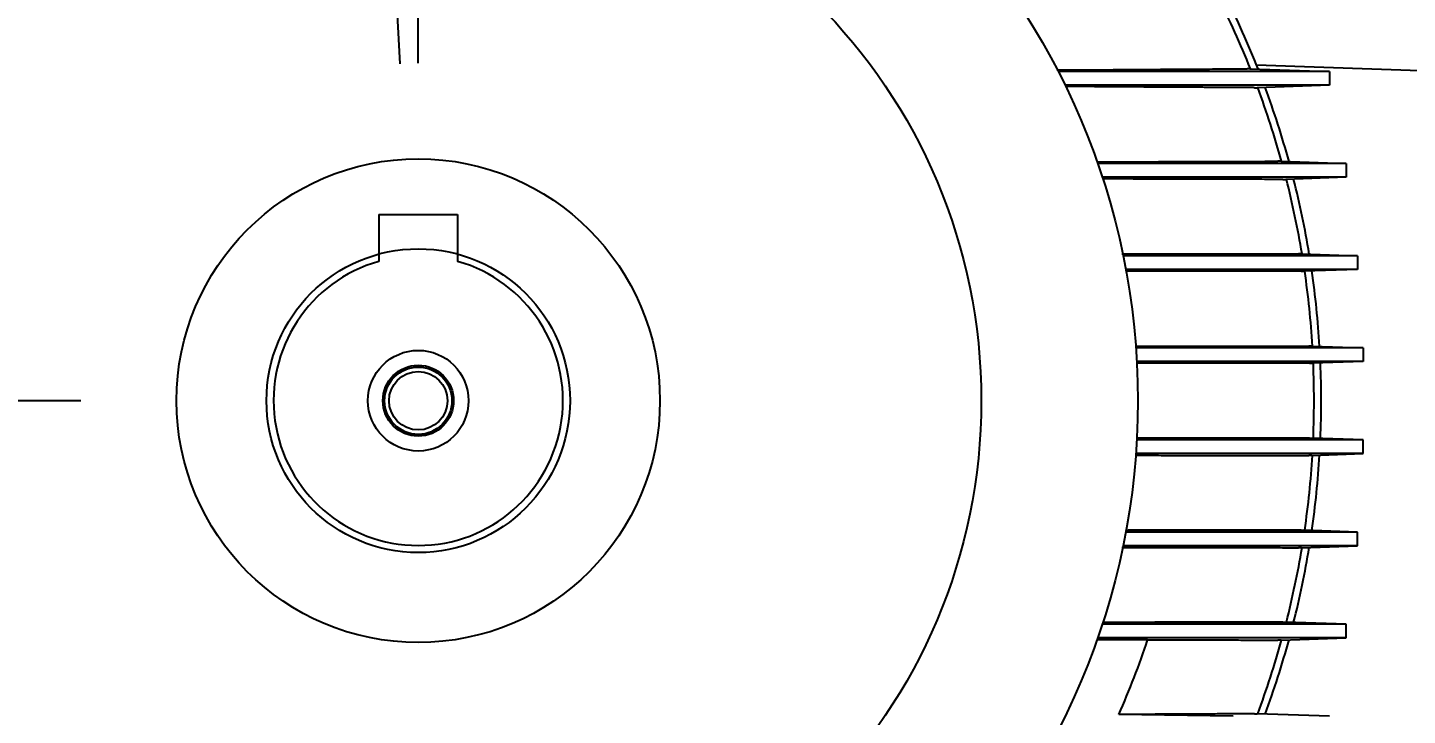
# Model space of a CAD drawing. Header units: millimetres. Extents: x 1293 to 41893, y 1011 to 26911.
# Drawn here: x 30359.9 to 30619.7, y 6920.8 to 7050.2 of the extents above; entities that cross this region are included whole.
import ezdxf

# ---------------------------------------------------------------- set-up
doc = ezdxf.new("R2010")
doc.units = ezdxf.units.MM
doc.header["$LTSCALE"] = 50
doc.layers.add('CAPA_1', color=7, linetype='Continuous')
doc.styles.add('SLDTEXTSTYLE0', font='TXT', dxfattribs={"width": 0.75})
doc.dimstyles.new('SLDDIMSTYLE0', dxfattribs={"dimtxt": 100, "dimasz": 100, "dimexe": 0, "dimexo": 0.0625, "dimgap": 25, "dimtad": 2, "dimdec": 0, "dimlfac": 1.5, "dimrnd": 1e-09, "dimzin": 12, "dimdsep": 46, "dimtxsty": 'SLDTEXTSTYLE0', "dimsah": 1, "dimcen": 0.09, "dimadec": 0, "dimazin": 3, "dimtfac": 1, "dimtdec": 0, "dimtofl": 0, "dimtmove": 0, "dimatfit": 3, "dimfxl": 1, "dimfrac": 2, "dimtolj": 1, "dimtzin": 12, "dimarcsym": 0})

# ---------------------------------------------------------------- blocks, each defined once
blk = doc.blocks.new('_D_31')
at = {"layer": 'CAPA_1', "transparency": 16777216}
for p, q in [((30433.48, 7043.47), (30433.48, 8732.61)), ((32334.55, 7145.82), (32334.55, 8732.61)), ((32334.55, 8682.61), (30433.48, 8682.61))]:
    blk.add_line(p, q, dxfattribs=at)
for points in [[(30433.48, 8682.61), (30533.48, 8667.22), (30533.48, 8697.99)], [(32334.55, 8682.61), (32234.55, 8697.99), (32234.55, 8667.22)]]:
    blk.add_solid(points, dxfattribs=at)
at = {"layer": 'CAPA_1', "transparency": 16777216, "insert": (31236.24, 8811.51), "char_height": 100, "attachment_point": 1, "style": 'SLDTEXTSTYLE0'}
blk.add_mtext('2852', dxfattribs=at)
blk = doc.blocks.new('_D_32')
at = {"layer": 'CAPA_1', "transparency": 16777216}
for p, q in [((32331.13, 7145.73), (32262.39, 8422.58)), ((32265.08, 8372.66), (30364, 8270.3)), ((30430.06, 7043.38), (30361.32, 8320.23))]:
    blk.add_line(p, q, dxfattribs=at)
for points in [[(32265.08, 8372.66), (32164.39, 8382.64), (32166.05, 8351.92)], [(30364, 8270.3), (30464.69, 8260.32), (30463.03, 8291.04)]]:
    blk.add_solid(points, dxfattribs=at)
at = {"layer": 'CAPA_1', "transparency": 16777216, "insert": (31160.05, 8442.25), "char_height": 100, "attachment_point": 1, "rotation": 3.0819, "style": 'SLDTEXTSTYLE0'}
blk.add_mtext('2856', dxfattribs=at)
blk = doc.blocks.new('_D_34')
at = {"layer": 'CAPA_1', "transparency": 16777216}
for p, q in [((29824.99, 6979.97), (29824.99, 7372.75)), ((30369.98, 6979.97), (29774.99, 6979.97)), ((29824.99, 6979.97), (29824.99, 6676.03))]:
    blk.add_line(p, q, dxfattribs=at)
for points in [[(29824.99, 6979.97), (29809.61, 6879.97), (29840.38, 6879.97)], [(29824.99, 6676.03), (29840.38, 6776.03), (29809.61, 6776.03)]]:
    blk.add_solid(points, dxfattribs=at)
at = {"layer": 'CAPA_1', "transparency": 16777216, "insert": (29696.09, 7151.09), "char_height": 100, "attachment_point": 1, "rotation": 90, "style": 'SLDTEXTSTYLE0'}
blk.add_mtext('456', dxfattribs=at)
blk = doc.blocks.new('_D_35')
at = {"layer": 'CAPA_1', "transparency": 16777216}
for p, q in [((30433.48, 6916.47), (30433.48, 4682.7)), ((29628.31, 5040.86), (29628.31, 4682.7)), ((29628.31, 4732.7), (30433.48, 4732.7))]:
    blk.add_line(p, q, dxfattribs=at)
for points in [[(29628.31, 4732.7), (29728.31, 4717.31), (29728.31, 4748.08)], [(30433.48, 4732.7), (30333.48, 4748.08), (30333.48, 4717.31)]]:
    blk.add_solid(points, dxfattribs=at)
at = {"layer": 'CAPA_1', "transparency": 16777216, "insert": (29883.11, 4861.6), "char_height": 100, "attachment_point": 1, "style": 'SLDTEXTSTYLE0'}
blk.add_mtext('1208', dxfattribs=at)
blk = doc.blocks.new('_D_36')
at = {"layer": 'CAPA_1', "transparency": 16777216}
for p, q in [((30433.48, 6916.47), (30433.48, 4682.7)), ((31494.97, 5040.86), (31494.97, 4682.7)), ((30433.48, 4732.7), (31494.97, 4732.7))]:
    blk.add_line(p, q, dxfattribs=at)
for points in [[(30433.48, 4732.7), (30533.48, 4717.31), (30533.48, 4748.08)], [(31494.97, 4732.7), (31394.97, 4748.08), (31394.97, 4717.31)]]:
    blk.add_solid(points, dxfattribs=at)
at = {"layer": 'CAPA_1', "transparency": 16777216, "insert": (30816.45, 4861.6), "char_height": 100, "attachment_point": 1, "style": 'SLDTEXTSTYLE0'}
blk.add_mtext('1592', dxfattribs=at)

msp = doc.modelspace()

# ---------------------------------------------------------------- linework, layer by layer
at = {"color": 7, "linetype": 'Continuous', "lineweight": 25}
for p, q in [((30639.7533801, 7041.4166173), (30591.317456, 7043.108037)), ((30553.7032416, 7042.2061585), (30555.1637865, 7042.2096235)), ((30605.0153905, 7041.9230449), (30553.9470005, 7041.9230449)), ((30555.1637865, 7042.2096235), (30560.7528029, 7042.2357635)), ((30590.0331853, 7042.446235), (30605.0153905, 7041.9230449)), ((30605.0153905, 7041.9230449), (30605.0153905, 7039.3478749)), ((30605.0153905, 7039.3478749), (30555.2369129, 7039.3478749)), ((30556.7211147, 7039.0660426), (30555.244283, 7039.0696357)), ((30560.8086523, 7039.0491698), (30556.7211147, 7039.0660426)), ((30605.0153905, 7039.3478749), (30591.4123787, 7038.8728472)), ((30561.2408838, 7024.904562), (30562.5586388, 7024.9080149)), ((30608.1988563, 7024.5897116), (30561.384514, 7024.5897116)), ((30595.9077913, 7025.018925), (30608.1988563, 7024.5897116)), ((30608.1988563, 7024.5897116), (30608.1988563, 7022.0145415)), ((30608.1988563, 7022.0145415), (30562.2539952, 7022.0145415)), ((30608.1988563, 7022.0145415), (30596.8131834, 7021.6169451)), ((30563.6313383, 7021.6995075), (30562.2693048, 7021.7031504)), ((30426.0692168, 7014.9784599), (30440.8858834, 7014.9784599)), ((30426.0692168, 7014.9784599), (30426.0692168, 7006.1837699)), ((30440.8858834, 7014.9784599), (30440.8858834, 7006.1837699)), ((30610.3015379, 7007.2563782), (30566.1674347, 7007.2563782)), ((30599.7551806, 7007.6246652), (30610.3015379, 7007.2563782)), ((30610.3015379, 7007.2563782), (30610.3015379, 7004.6812082)), ((30610.3015379, 7004.6812082), (30566.6710722, 7004.6812082)), ((30610.3015379, 7004.6812082), (30600.2695947, 7004.330885)), ((30611.3471193, 6989.9230449), (30568.5779966, 6989.9230449)), ((30601.7250111, 6990.2590563), (30611.3471193, 6989.9230449)), ((30611.3471193, 6989.9230449), (30611.3471193, 6987.3478749)), ((30569.9754024, 6987.0255215), (30568.6508999, 6987.027465)), ((30611.3471193, 6987.3478749), (30568.7430924, 6987.3478749)), ((30611.3471193, 6987.3478749), (30601.8919517, 6987.0176931)), ((30569.9754024, 6972.9120649), (30568.6512547, 6972.9101219)), ((30611.3471193, 6972.5897116), (30568.7430924, 6972.5897116)), ((30611.3471193, 6972.5897116), (30601.8919517, 6972.9198933)), ((30611.3471193, 6970.0145415), (30611.3471193, 6972.5897116)), ((30611.3471193, 6970.0145415), (30568.5779966, 6970.0145415)), ((30601.7250111, 6969.6785301), (30611.3471193, 6970.0145415)), ((30610.3015379, 6955.2563782), (30566.6710722, 6955.2563782)), ((30610.3015379, 6955.2563782), (30600.2695947, 6955.6067014)), ((30610.3015379, 6952.6812082), (30610.3015379, 6955.2563782)), ((30610.3015379, 6952.6812082), (30566.1674347, 6952.6812082)), ((30599.7551806, 6952.3129213), (30610.3015379, 6952.6812082)), ((30608.1988563, 6937.9230449), (30562.2539952, 6937.9230449)), ((30563.6313383, 6938.2380789), (30562.2700975, 6938.2344382)), ((30608.1988563, 6937.9230449), (30596.8131834, 6938.3206414)), ((30608.1988563, 6935.3478749), (30608.1988563, 6937.9230449)), ((30563.5449174, 6934.9538581), (30561.2439071, 6934.9468453)), ((30608.1988563, 6935.3478749), (30561.384514, 6935.3478749)), ((30570.7892693, 6934.9969345), (30563.5449174, 6934.9538581)), ((30595.9077913, 6934.9186614), (30608.1988563, 6935.3478749)), ((30586.8828612, 6920.5897116), (30565.3476424, 6920.915808)), ((30605.0153905, 6920.5897116), (30591.4123787, 6921.0647392))]:
    msp.add_line(p, q, dxfattribs=at)
at = {"color": 7, "linetype": 'Continuous', "lineweight": 25, "flags": 128}
for points in [[(30590.0331853, 7042.446235), (30589.7429367, 7042.4469677), (30589.5148308, 7042.4475452)], [(30590.8995043, 7038.8717284), (30591.1867384, 7038.8723558), (30591.4123787, 7038.8728472)], [(30595.9077913, 7025.018925), (30595.5982506, 7025.0193227), (30595.3550098, 7025.0196361)], [(30596.2638245, 7021.6163535), (30596.5714791, 7021.6166852), (30596.8131834, 7021.6169451)], [(30599.7551806, 7007.6246652), (30599.4528992, 7007.6248093), (30599.2153819, 7007.6249229)], [(30599.7315379, 7004.3306881), (30600.0328541, 7004.3307985), (30600.2695947, 7004.330885)], [(30601.7250111, 6990.2590563), (30601.4262977, 6990.2590759), (30601.1915929, 6990.2590913)], [(30601.3590668, 6987.0176768), (30601.6574827, 6987.017686), (30601.8919517, 6987.0176931)], [(30602.1442168, 6979.9687932), (30602.026269, 6986.2754413), (30601.9967059, 6987.0213512)], [(30601.9967059, 6972.9162352), (30602.026269, 6973.6621451), (30602.1442168, 6979.9687932)], [(30601.3590668, 6972.9199096), (30601.6574827, 6972.9199005), (30601.8919517, 6972.9198933)], [(30601.7250111, 6969.6785301), (30601.4262977, 6969.6785106), (30601.1915929, 6969.6784952)], [(30599.7315379, 6955.6068983), (30600.0328541, 6955.6067879), (30600.2695947, 6955.6067014)], [(30599.7551806, 6952.3129213), (30599.4528992, 6952.3127771), (30599.2153819, 6952.3126635)], [(30596.2638245, 6938.321233), (30596.5714791, 6938.3209012), (30596.8131834, 6938.3206414)], [(30595.9077913, 6934.9186614), (30595.5982506, 6934.9182638), (30595.3550098, 6934.9179503)], [(30590.8995043, 6921.065858), (30591.1867384, 6921.0652306), (30591.4123787, 6921.0647392)]]:
    msp.add_lwpolyline(points, dxfattribs=at)
at = {"color": 7, "linetype": 'Continuous', "lineweight": 25}
for radius in [135.4666667, 106.0026667, 45.5083333, 28.575, 9.4666667, 6.6666667, 6.3333333, 5.5]:
    msp.add_circle((30433.4775501, 6979.9687932), radius, dxfattribs=at)
for radius, start, end in [(168.6666667, 21.740036857, 26.830552084), (170, 21.542548075, 26.622792971), (168.6666667, 15.490161518, 20.441839012), (170, 15.348612753, 20.292051197), (168.6666667, 9.435981491, 14.29698368), (170, 9.345091685, 14.199046266), (27.2416667, 105.780253349, 74.219746651), (168.6666667, 3.49650633, 8.306073895), (170, 3.453265307, 8.256416181), (170, 357.606668782, 2.393331218), (168.6666667, 351.693926105, 356.50349367), (170, 351.743583819, 356.546734693), (168.6666667, 345.70301632, 350.564018509), (170, 345.800953734, 350.654908315), (144.4886719, 335.876601001, 341.865522889), (168.6666667, 339.558160988, 344.509838482), (170, 339.707948803, 344.651387247)]:
    msp.add_arc((30433.4775501, 6979.9687932), radius, start, end, dxfattribs=at)
for points, knots in [([(30560.7528029, 7042.2357635), (30562.6433726, 7042.2497168), (30566.4063383, 7042.2774894), (30571.0807927, 7042.3090993), (30574.8796224, 7042.3345596), (30577.9003281, 7042.3544291), (30580.6455299, 7042.3725562), (30583.08015, 7042.3889041), (30585.1703035, 7042.4036457), (30586.8880086, 7042.4169445), (30588.1947216, 7042.428261), (30589.1084249, 7042.4382944), (30589.342635, 7042.4436132), (30589.4597762, 7042.4462734)], [0, 0, 0, 0, 0.1252991068, 0.2493937327, 0.3328573214, 0.4160609898, 0.4990478685, 0.5824739844, 0.6657617841, 0.7490069241, 0.8327101232, 0.9163292164, 1, 1, 1, 1]), ([(30589.4597762, 7042.4462734), (30589.4700241, 7042.4465839), (30589.4883238, 7042.4471383), (30589.5067315, 7042.4474209), (30589.5148308, 7042.4475452)], [0, 0, 0, 0, 0.56000000005, 1, 1, 1, 1]), ([(30590.844009, 7038.8728509), (30590.7213123, 7038.875175), (30590.4760463, 7038.8798209), (30589.5172315, 7038.8884168), (30588.1450935, 7038.8983252), (30586.3405659, 7038.9089984), (30584.1448809, 7038.9210938), (30581.5879882, 7038.9345602), (30578.7060546, 7038.9493729), (30575.5369662, 7038.9657635), (30571.5612154, 7038.9866707), (30566.6822609, 7039.0137849), (30562.7716626, 7039.0373439), (30560.8086523, 7039.0491698)], [0, 0, 0, 0, 0.0836173037, 0.1671477365, 0.2507212238, 0.3340987095, 0.417410164, 0.5007471051, 0.5839854212, 0.6673087925, 0.7507578859, 0.8748874723, 1, 1, 1, 1]), ([(30590.8995043, 7038.8717284), (30590.8891708, 7038.8718698), (30590.8707181, 7038.8721222), (30590.8521701, 7038.8726282), (30590.844009, 7038.8728509)], [0, 0, 0, 0, 0.56, 1, 1, 1, 1]), ([(30562.5586388, 7024.9080149), (30562.796446, 7024.9087076), (30563.221059, 7024.9099446), (30563.6438711, 7024.9115286), (30563.8298846, 7024.9122254)], [0, 0, 0, 0, 0.560056369, 1, 1, 1, 1]), ([(30563.8298846, 7024.9122254), (30565.2080925, 7024.918153), (30567.9557073, 7024.9299702), (30571.9147334, 7024.9453421), (30575.7062084, 7024.9588478), (30579.2861711, 7024.9713016), (30582.6180766, 7024.9820379), (30585.6439794, 7024.9912642), (30588.3255718, 7024.9991424), (30590.6262315, 7025.005691), (30592.5082089, 7025.0110902), (30593.935927, 7025.0150092), (30594.9367557, 7025.0180148), (30595.2037701, 7025.0191387), (30595.3373864, 7025.0197011)], [0, 0, 0, 0, 0.083812176, 0.167089145, 0.2498184537, 0.3334097746, 0.4169977106, 0.5006026446, 0.5840545396, 0.667642849, 0.7514198191, 0.8341924547, 0.9170284922, 1, 1, 1, 1]), ([(30595.3550098, 7025.0196361), (30595.351888, 7025.0196424), (30595.3463135, 7025.0196535), (30595.3401141, 7025.0196865), (30595.3373864, 7025.0197011)], [0, 0, 0, 0, 0.55999999993, 1, 1, 1, 1]), ([(30563.8570903, 7021.698854), (30563.8149649, 7021.6989789), (30563.7397397, 7021.699202), (30563.6644615, 7021.6994142), (30563.6313383, 7021.6995075)], [0, 0, 0, 0, 0.5599894621, 1, 1, 1, 1]), ([(30596.2463329, 7021.6162932), (30596.1088983, 7021.6166785), (30595.8343293, 7021.6174485), (30594.7966246, 7021.619679), (30593.3166749, 7021.6228445), (30591.3691794, 7021.6266072), (30588.9946452, 7021.6314482), (30586.2336953, 7021.6372926), (30583.1268008, 7021.6442737), (30579.7159405, 7021.6524244), (30576.0471415, 7021.661601), (30572.1560097, 7021.6727746), (30568.0861045, 7021.6849467), (30565.2692955, 7021.6942099), (30563.8570903, 7021.698854)], [0, 0, 0, 0, 0.0834103746, 0.1666386119, 0.2497508597, 0.3335765428, 0.4171082545, 0.5003933535, 0.5836351525, 0.6667350775, 0.7497113974, 0.8326813131, 0.9161148964, 1, 1, 1, 1]), ([(30596.2463329, 7021.6162932), (30596.2497619, 7021.6163102), (30596.2558852, 7021.6163405), (30596.2613986, 7021.6163495), (30596.2638245, 7021.6163535)], [0, 0, 0, 0, 0.56, 1, 1, 1, 1]), ([(30565.9234851, 7007.5759854), (30566.187855, 7007.5768406), (30566.6599441, 7007.5783679), (30567.132033, 7007.579416), (30567.3397521, 7007.5798772)], [0, 0, 0, 0, 0.5600000002, 1, 1, 1, 1]), ([(30567.3397521, 7007.5798772), (30568.7288881, 7007.5827545), (30571.4991414, 7007.5884925), (30575.4955872, 7007.5958173), (30579.3198739, 7007.6020488), (30582.9293062, 7007.607872), (30586.2884837, 7007.6126969), (30589.3363849, 7007.6166636), (30592.0364144, 7007.6199094), (30594.3545522, 7007.6223747), (30596.2553516, 7007.6241707), (30597.705415, 7007.6251143), (30598.7337787, 7007.625522), (30599.0257604, 7007.6252862), (30599.1719275, 7007.6251682)], [0, 0, 0, 0, 0.0837426193, 0.16700185, 0.2497715034, 0.3331918022, 0.4168170164, 0.500654483, 0.5839312905, 0.6675457772, 0.7515171481, 0.8341619968, 0.9169809125, 1, 1, 1, 1]), ([(30599.2153819, 7007.6249229), (30599.2081434, 7007.6249381), (30599.1952174, 7007.6249653), (30599.1790439, 7007.6251062), (30599.1719275, 7007.6251682)], [0, 0, 0, 0, 0.5599999997, 1, 1, 1, 1]), ([(30567.9636583, 7004.360345), (30567.5856221, 7004.3609614), (30567.1508639, 7004.3616703), (30566.716099, 7004.3630079), (30566.659376, 7004.3631824)], [0, 0, 0, 0, 0.8695317735, 1, 1, 1, 1]), ([(30599.6882942, 7004.3304502), (30599.5419836, 7004.3302411), (30599.2497681, 7004.3298234), (30598.2189665, 7004.3298169), (30596.7672308, 7004.3303387), (30594.8678471, 7004.3312387), (30592.556555, 7004.3327365), (30589.870779, 7004.3347747), (30586.8467313, 7004.3374448), (30583.5226268, 7004.3407002), (30579.9384021, 7004.3444242), (30576.1255872, 7004.3492207), (30572.1251479, 7004.3544154), (30569.3528426, 7004.3583656), (30567.9636583, 7004.360345)], [0, 0, 0, 0, 0.0834336344, 0.1666358416, 0.2496276391, 0.3336197238, 0.4171896095, 0.5003527411, 0.5836764042, 0.6666959409, 0.7494174888, 0.8325757721, 0.9161047953, 1, 1, 1, 1]), ([(30599.6882942, 7004.3304502), (30599.6972272, 7004.3305247), (30599.713179, 7004.3306579), (30599.7259283, 7004.3306789), (30599.7315379, 7004.3306881)], [0, 0, 0, 0, 0.5600000002, 1, 1, 1, 1]), ([(30568.5168969, 6990.2446613), (30568.5238633, 6990.2446807), (30568.9418049, 6990.245847), (30569.3597491, 6990.2461713), (30569.7707269, 6990.2464902)], [0, 0, 0, 0, 0.0166683513, 1, 1, 1, 1]), ([(30569.7707269, 6990.2464902), (30571.1421884, 6990.2476462), (30573.8785717, 6990.2499526), (30577.8231327, 6990.2528875), (30581.5929148, 6990.2553483), (30585.1463368, 6990.257579), (30588.449883, 6990.2593237), (30591.4347021, 6990.2606352), (30594.0691453, 6990.2614668), (30596.3261319, 6990.2617858), (30598.1967013, 6990.2617388), (30599.6418088, 6990.2613611), (30600.6807013, 6990.2607042), (30600.983517, 6990.25987), (30601.1352407, 6990.259452)], [0, 0, 0, 0, 0.083613184, 0.1668276638, 0.2496425706, 0.3329339394, 0.4165511223, 0.5004951151, 0.5828917232, 0.6656263359, 0.7487014044, 0.8321198204, 0.9158848421, 1, 1, 1, 1]), ([(30601.1915929, 6990.2590913), (30601.1824459, 6990.2591105), (30601.1661119, 6990.2591449), (30601.1446736, 6990.2593582), (30601.1352407, 6990.259452)], [0, 0, 0, 0, 0.5599979995, 1, 1, 1, 1]), ([(30601.3028079, 6987.0173193), (30601.1508589, 6987.0168454), (30600.8476507, 6987.0158998), (30599.8065573, 6987.0148626), (30598.358797, 6987.014249), (30596.4855723, 6987.0140868), (30594.226492, 6987.0143377), (30591.5972209, 6987.0149007), (30588.6282764, 6987.0157981), (30585.3538669, 6987.0170655), (30581.8188581, 6987.018629), (30578.0527614, 6987.0206593), (30574.0952713, 6987.0229244), (30571.3504304, 6987.0246547), (30569.9754024, 6987.0255215)], [0, 0, 0, 0, 0.0843425193, 0.168302196, 0.2518808064, 0.335079996, 0.4179012321, 0.5003457658, 0.5837094564, 0.6666950578, 0.7493030981, 0.8325503145, 0.916116078, 1, 1, 1, 1]), ([(30601.3028079, 6987.0173193), (30601.3146753, 6987.0174339), (30601.3358673, 6987.0176385), (30601.351978, 6987.0176651), (30601.3590668, 6987.0176768)], [0, 0, 0, 0, 0.5599980178, 1, 1, 1, 1]), ([(30601.3028079, 6972.9202671), (30601.1508584, 6972.920741), (30600.8476495, 6972.9216867), (30599.8065533, 6972.922724), (30598.3587907, 6972.9233377), (30596.4855652, 6972.9234999), (30594.2264868, 6972.923249), (30591.5972124, 6972.9226857), (30588.6282619, 6972.9217882), (30585.3538504, 6972.920521), (30581.8188451, 6972.9189575), (30578.0527524, 6972.9169269), (30574.0952617, 6972.914662), (30571.3504256, 6972.9129317), (30569.9754024, 6972.9120649)], [0, 0, 0, 0, 0.0843427108, 0.1683025024, 0.2518811511, 0.3350803025, 0.4179014237, 0.5003457658, 0.583710045, 0.6666956464, 0.7493030981, 0.832550609, 0.9161163725, 1, 1, 1, 1]), ([(30601.3028079, 6972.9202671), (30601.3146753, 6972.9201525), (30601.3358673, 6972.9199479), (30601.351978, 6972.9199213), (30601.3590668, 6972.9199096)], [0, 0, 0, 0, 0.5599980178, 1, 1, 1, 1]), ([(30568.5180428, 6969.692922), (30568.5246272, 6969.6929036), (30568.9421869, 6969.6917386), (30569.3597491, 6969.6914149), (30569.7707269, 6969.6910962)], [0, 0, 0, 0, 0.0157687919, 1, 1, 1, 1]), ([(30569.7707269, 6969.6910962), (30571.1421933, 6969.6899403), (30573.8785815, 6969.6876339), (30577.8231419, 6969.6846992), (30581.592928, 6969.6822382), (30585.1463534, 6969.6800072), (30588.4498976, 6969.678263), (30591.4347106, 6969.6769513), (30594.0691504, 6969.6761192), (30596.326139, 6969.6758002), (30598.1967076, 6969.6758473), (30599.6418128, 6969.6762251), (30600.6807025, 6969.6768822), (30600.9835175, 6969.6777165), (30601.1352407, 6969.6781344)], [0, 0, 0, 0, 0.0836134833, 0.1668279631, 0.2496425707, 0.3329345322, 0.4165517151, 0.5004951152, 0.5828919144, 0.6656266418, 0.7487017485, 0.8321201263, 0.9158850333, 1, 1, 1, 1]), ([(30601.1915929, 6969.6784952), (30601.1824459, 6969.6784759), (30601.1661119, 6969.6784415), (30601.1446736, 6969.6782283), (30601.1352407, 6969.6781344)], [0, 0, 0, 0, 0.5599979995, 1, 1, 1, 1]), ([(30567.9636583, 6955.5772415), (30567.5856221, 6955.5766249), (30567.1505651, 6955.5759154), (30566.7155014, 6955.5745768), (30566.6584797, 6955.5744013)], [0, 0, 0, 0, 0.8689346688, 1, 1, 1, 1]), ([(30599.6882942, 6955.6071363), (30599.5419829, 6955.6073454), (30599.2497666, 6955.6077632), (30598.2189632, 6955.6077703), (30596.7672249, 6955.6072477), (30594.8678373, 6955.6063472), (30592.5565424, 6955.6048505), (30589.8707651, 6955.6028117), (30586.8467162, 6955.6001412), (30583.5226096, 6955.5968867), (30579.9383885, 6955.5931623), (30576.1255776, 6955.588365), (30572.1251378, 6955.5831709), (30569.3528376, 6955.5792208), (30567.9636583, 6955.5772415)], [0, 0, 0, 0, 0.083433943, 0.1666361503, 0.2496276394, 0.3336203327, 0.4171902184, 0.5003527413, 0.5836770105, 0.6666965469, 0.7494174889, 0.8325760786, 0.9161051016, 1, 1, 1, 1]), ([(30599.6882942, 6955.6071363), (30599.6972272, 6955.6070617), (30599.713179, 6955.6069285), (30599.7259283, 6955.6069076), (30599.7315379, 6955.6068983)], [0, 0, 0, 0, 0.5600000002, 1, 1, 1, 1]), ([(30565.9234851, 6952.3616011), (30566.187855, 6952.3607458), (30566.6599441, 6952.3592185), (30567.132033, 6952.3581704), (30567.3397521, 6952.3577092)], [0, 0, 0, 0, 0.5600000002, 1, 1, 1, 1]), ([(30567.3397521, 6952.3577092), (30568.7288932, 6952.354832), (30571.4991517, 6952.3490942), (30575.495597, 6952.3417699), (30579.3198879, 6952.3355376), (30582.9293237, 6952.3297139), (30586.2884992, 6952.3248901), (30589.336399, 6952.3209228), (30592.0364273, 6952.3176765), (30594.3545622, 6952.3152123), (30596.2553576, 6952.3134158), (30597.7054182, 6952.3124713), (30598.7337802, 6952.3120642), (30599.0257611, 6952.3123001), (30599.1719275, 6952.3124182)], [0, 0, 0, 0, 0.0837429311, 0.1670021622, 0.2497715035, 0.3331924181, 0.4168176326, 0.5006544832, 0.5839319072, 0.667546394, 0.7515171484, 0.8341623071, 0.9169812228, 1, 1, 1, 1]), ([(30599.2153819, 6952.3126635), (30599.2081434, 6952.3126483), (30599.1952174, 6952.3126212), (30599.1790439, 6952.3124803), (30599.1719275, 6952.3124182)], [0, 0, 0, 0, 0.5599999997, 1, 1, 1, 1]), ([(30563.8570903, 6938.2387324), (30563.8149649, 6938.2386075), (30563.7397397, 6938.2383844), (30563.6644615, 6938.2381723), (30563.6313383, 6938.2380789)], [0, 0, 0, 0, 0.5599894621, 1, 1, 1, 1]), ([(30596.2463329, 6938.3212933), (30596.1088976, 6938.320908), (30595.8343278, 6938.3201383), (30594.7966214, 6938.3179088), (30593.3166685, 6938.3147418), (30591.3691686, 6938.3109783), (30588.9946316, 6938.3061391), (30586.2336803, 6938.3002938), (30583.1267843, 6938.2933118), (30579.7159219, 6938.2851629), (30576.0471267, 6938.2759854), (30572.1559993, 6938.2648105), (30568.0860936, 6938.2526393), (30565.26929, 6938.2433764), (30563.8570903, 6938.2387324)], [0, 0, 0, 0, 0.08341069961, 0.16663893694, 0.24975086042, 0.33357718609, 0.41710889758, 0.50039335408, 0.58363579405, 0.66673571845, 0.74971139779, 0.83268163993, 0.91611522256, 1, 1, 1, 1]), ([(30596.2463329, 6938.3212933), (30596.2497619, 6938.3212763), (30596.2558852, 6938.3212459), (30596.2613986, 6938.3212369), (30596.2638245, 6938.321233)], [0, 0, 0, 0, 0.56, 1, 1, 1, 1]), ([(30570.7892693, 6934.9969345), (30572.4511412, 6934.9906586), (30575.7698249, 6934.9781257), (30580.3213678, 6934.9629709), (30584.4423496, 6934.94987), (30588.0176478, 6934.9392754), (30590.9772898, 6934.9309031), (30593.219798, 6934.9244914), (30594.7730369, 6934.9201319), (30595.1491824, 6934.9186346), (30595.3373864, 6934.9178854)], [0, 0, 0, 0, 0.1253753468, 0.25036894, 0.3756404614, 0.5010989108, 0.6262387653, 0.7516919965, 0.8757593764, 1, 1, 1, 1]), ([(30595.3550098, 6934.9179503), (30595.351888, 6934.9179441), (30595.3463135, 6934.9179329), (30595.3401141, 6934.9178999), (30595.3373864, 6934.9178854)], [0, 0, 0, 0, 0.5599999999, 1, 1, 1, 1]), ([(30590.844009, 6921.0647356), (30590.655972, 6921.0615256), (30590.2799586, 6921.0551068), (30588.6409377, 6921.0423262), (30586.2740105, 6921.0280821), (30583.171748, 6921.0111789), (30579.4385752, 6920.9919961), (30575.1620191, 6920.9699815), (30570.4595876, 6920.9449168), (30567.0543239, 6920.9255263), (30565.3476424, 6920.915808)], [0, 0, 0, 0, 0.1253572155, 0.2506740401, 0.3756172799, 0.5005068281, 0.6253773874, 0.7503693279, 0.8748877907, 1, 1, 1, 1]), ([(30590.8995043, 6921.065858), (30590.8891708, 6921.0657166), (30590.8707181, 6921.0654642), (30590.8521701, 6921.0649582), (30590.844009, 6921.0647356)], [0, 0, 0, 0, 0.56, 1, 1, 1, 1])]:
    msp.add_open_spline(points, degree=3, knots=knots, dxfattribs=at)

# ---------------------------------------------------------------- dimensions: what is measured, and where the dimension line sits
at = {"layer": 'CAPA_1'}
dim = msp.add_linear_dim(base=(30433.4775501, 8682.6069618), p1=(32334.5488858, 7082.3240911), p2=(30433.4775501, 6979.9687932), dimstyle='SLDDIMSTYLE0', dxfattribs=at)
dim.commit()
dim.dimension.update_dxf_attribs({"geometry": '_D_31', "text_midpoint": (31384.013218, 8682.6069618), "dimtype": 160})
for base, p1, p2, angle, picture, middle in [((30364.00492, 8270.3018617), (32334.5488858, 7082.3240911), (30433.4775501, 6979.9687932), 3.081877853, '_D_32', (31314.5405879, 8321.4795107)), ((29824.9938655, 6676.0314599), (30433.4775501, 6979.9687932), (29536.8442232, 6676.0314599), 90, '_D_34', (29824.9938655, 7261.9200793)), ((30433.4775501, 4732.6981266), (29628.3062232, 5104.3581266), (30433.4775501, 6979.9687932), 0, '_D_35', (30030.8918867, 4732.6981266)), ((31494.9728899, 4732.6981266), (30433.4775501, 6979.9687932), (31494.9728899, 5104.3581266), 0, '_D_36', (30964.22522, 4732.6981266))]:
    dim = msp.add_linear_dim(base=base, p1=p1, p2=p2, angle=angle, dimstyle='SLDDIMSTYLE0', dxfattribs=at)
    dim.commit()
    dim.dimension.update_dxf_attribs({"geometry": picture, "text_midpoint": middle, "dimtype": 160})

doc.saveas('drawing.dxf')
